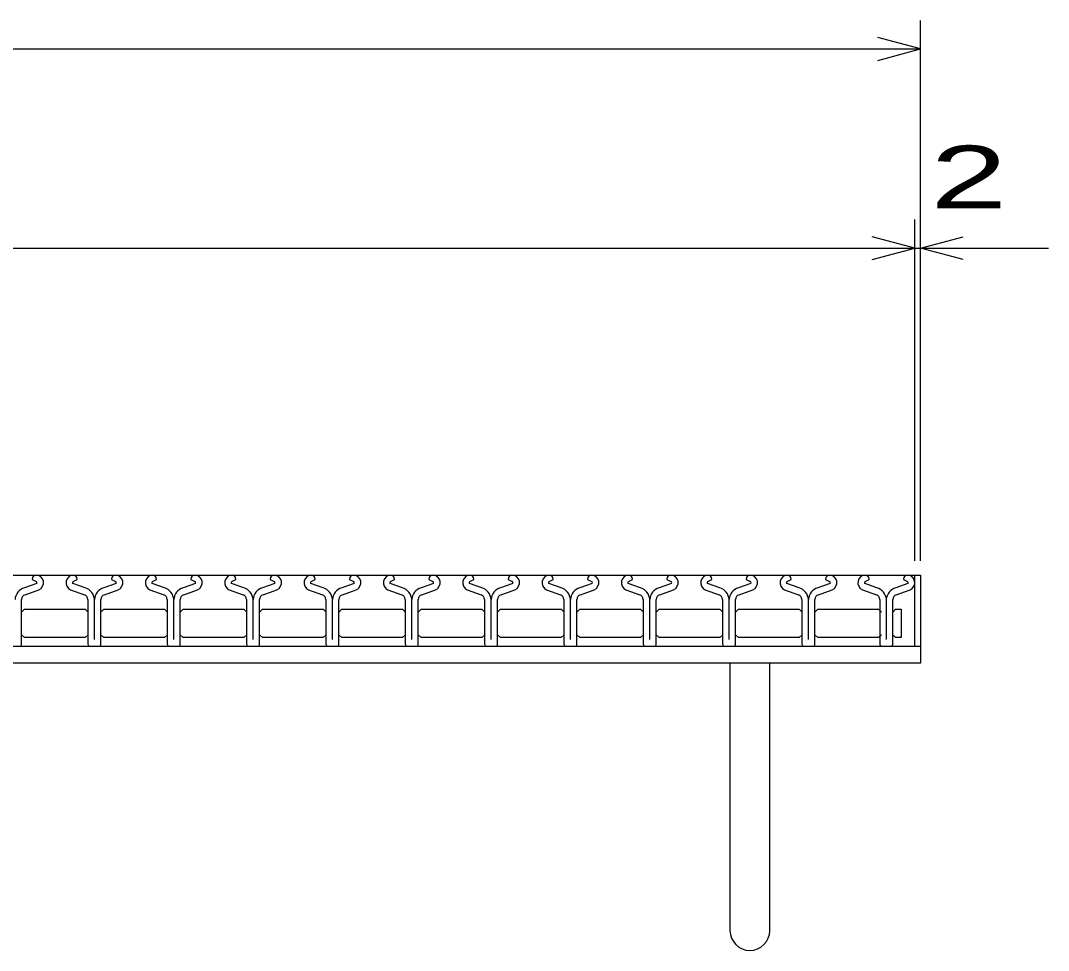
# Model space of a CAD drawing. Units: millimetres, scale not verified. Extents: x -1820 to 1724, y -1285 to 1059.
# Drawn here: x -739.5 to -378.1, y -744 to -417 of the extents above; entities that cross this region are included whole.
import ezdxf
from ezdxf.enums import TextEntityAlignment as Align

# ---------------------------------------------------------------- set-up
doc = ezdxf.new("R2010")
doc.units = ezdxf.units.MM
doc.header["$LTSCALE"] = 10
for name, color, linetype, lineweight in [('16', 3, 'Continuous', 25), ('19', 6, 'Continuous', 25), ('22', 2, 'Continuous', 25)]:
    doc.layers.add(name, color=color, linetype=linetype, lineweight=lineweight)
doc.styles.add('ベクトル', font='')
doc.styles.get('ベクトル').set_extended_font_data('ベクトル')

msp = doc.modelspace()

# ---------------------------------------------------------------- linework, layer by layer
at = {"layer": '16'}
for p, q in [((-1421.06, -612), (-425.06, -612)), ((-735.46, -613.38), (-735.46, -613.61)), ((-735.46, -613.61), (-734.02, -614.31)), ((-721.02, -614.31), (-719.58, -613.61)), ((-719.58, -613.61), (-719.58, -613.38)), ((-707.56, -613.38), (-707.56, -613.61)), ((-707.56, -613.61), (-706.12, -614.31)), ((-693.12, -614.31), (-691.68, -613.61)), ((-691.68, -613.61), (-691.68, -613.38)), ((-679.66, -613.38), (-679.66, -613.61)), ((-679.66, -613.61), (-678.22, -614.31)), ((-665.22, -614.31), (-663.78, -613.61)), ((-663.78, -613.61), (-663.78, -613.38)), ((-651.76, -613.38), (-651.76, -613.61)), ((-651.76, -613.61), (-650.32, -614.31)), ((-637.32, -614.31), (-635.88, -613.61)), ((-635.88, -613.61), (-635.88, -613.38)), ((-623.86, -613.38), (-623.86, -613.61)), ((-623.86, -613.61), (-622.42, -614.31)), ((-609.42, -614.31), (-607.98, -613.61)), ((-607.98, -613.61), (-607.98, -613.38)), ((-595.96, -613.38), (-595.96, -613.61)), ((-595.96, -613.61), (-594.52, -614.31)), ((-581.52, -614.31), (-580.08, -613.61)), ((-580.08, -613.61), (-580.08, -613.38)), ((-568.06, -613.38), (-568.06, -613.61)), ((-568.06, -613.61), (-566.62, -614.31)), ((-553.62, -614.31), (-552.18, -613.61)), ((-552.18, -613.61), (-552.18, -613.38)), ((-540.16, -613.38), (-540.16, -613.61)), ((-540.16, -613.61), (-538.72, -614.31)), ((-525.72, -614.31), (-524.28, -613.61)), ((-524.28, -613.61), (-524.28, -613.38)), ((-512.26, -613.38), (-512.26, -613.61)), ((-512.26, -613.61), (-510.82, -614.31)), ((-497.82, -614.31), (-496.38, -613.61)), ((-496.38, -613.61), (-496.38, -613.38)), ((-484.36, -613.38), (-484.36, -613.61)), ((-484.36, -613.61), (-482.92, -614.31)), ((-469.92, -614.31), (-468.48, -613.61)), ((-468.48, -613.61), (-468.48, -613.38)), ((-456.46, -613.38), (-456.46, -613.61)), ((-456.46, -613.61), (-455.02, -614.31)), ((-442.52, -614.31), (-441.08, -613.61)), ((-441.08, -613.61), (-441.08, -613.38)), ((-429.06, -613.38), (-429.06, -613.61)), ((-429.06, -613.61), (-427.62, -614.31)), ((-425.06, -637), (-425.06, -612)), ((-733.86, -615.01), (-738.18, -616.53)), ((-737.97, -618.89), (-733.1, -617.18)), ((-721.94, -617.18), (-717.07, -618.89)), ((-716.86, -616.53), (-721.18, -615.01)), ((-705.96, -615.01), (-710.28, -616.53)), ((-710.07, -618.89), (-705.2, -617.18)), ((-694.04, -617.18), (-689.17, -618.89)), ((-688.96, -616.53), (-693.28, -615.01)), ((-678.06, -615.01), (-682.38, -616.53)), ((-682.17, -618.89), (-677.3, -617.18)), ((-666.14, -617.18), (-661.27, -618.89)), ((-661.06, -616.53), (-665.38, -615.01)), ((-650.16, -615.01), (-654.48, -616.53)), ((-654.27, -618.89), (-649.4, -617.18)), ((-638.24, -617.18), (-633.37, -618.89)), ((-633.16, -616.53), (-637.48, -615.01)), ((-622.26, -615.01), (-626.58, -616.53)), ((-626.37, -618.89), (-621.5, -617.18)), ((-610.34, -617.18), (-605.47, -618.89)), ((-605.26, -616.53), (-609.58, -615.01)), ((-594.36, -615.01), (-598.68, -616.53)), ((-598.47, -618.89), (-593.6, -617.18)), ((-582.44, -617.18), (-577.57, -618.89)), ((-577.36, -616.53), (-581.68, -615.01)), ((-566.46, -615.01), (-570.78, -616.53)), ((-570.57, -618.89), (-565.7, -617.18)), ((-554.54, -617.18), (-549.67, -618.89)), ((-549.46, -616.53), (-553.78, -615.01)), ((-538.56, -615.01), (-542.88, -616.53)), ((-542.67, -618.89), (-537.8, -617.18)), ((-526.64, -617.18), (-521.77, -618.89)), ((-521.56, -616.53), (-525.88, -615.01)), ((-510.66, -615.01), (-514.98, -616.53)), ((-514.77, -618.89), (-509.9, -617.18)), ((-498.74, -617.18), (-493.87, -618.89)), ((-493.66, -616.53), (-497.98, -615.01)), ((-482.76, -615.01), (-487.08, -616.53)), ((-486.87, -618.89), (-482, -617.18)), ((-470.84, -617.18), (-465.97, -618.89)), ((-465.76, -616.53), (-470.08, -615.01)), ((-454.86, -615.01), (-459.18, -616.53)), ((-458.97, -618.89), (-454.1, -617.18)), ((-443.44, -617.18), (-438.57, -618.89)), ((-438.36, -616.53), (-442.68, -615.01)), ((-427.46, -615.01), (-431.78, -616.53)), ((-431.57, -618.89), (-426.7, -617.18)), ((-739.17, -636.31), (-739.17, -620.59)), ((-715.87, -620.59), (-715.87, -636.31)), ((-713.56, -634.71), (-713.56, -620.64)), ((-711.27, -636.31), (-711.27, -620.59)), ((-687.97, -620.59), (-687.97, -636.31)), ((-685.66, -634.71), (-685.66, -620.64)), ((-683.37, -636.31), (-683.37, -620.59)), ((-660.07, -620.59), (-660.07, -636.31)), ((-657.76, -634.71), (-657.76, -620.64)), ((-655.47, -636.31), (-655.47, -620.59)), ((-632.17, -620.59), (-632.17, -636.31)), ((-629.86, -634.71), (-629.86, -620.64)), ((-627.57, -636.31), (-627.57, -620.59)), ((-604.27, -620.59), (-604.27, -636.31)), ((-601.96, -634.71), (-601.96, -620.64)), ((-599.67, -636.31), (-599.67, -620.59)), ((-576.37, -620.59), (-576.37, -636.31)), ((-574.06, -634.71), (-574.06, -620.64)), ((-571.77, -636.31), (-571.77, -620.59)), ((-548.47, -620.59), (-548.47, -636.31)), ((-546.16, -634.71), (-546.16, -620.64)), ((-543.87, -636.31), (-543.87, -620.59)), ((-520.57, -620.59), (-520.57, -636.31)), ((-518.26, -634.71), (-518.26, -620.64)), ((-515.97, -636.31), (-515.97, -620.59)), ((-492.67, -620.59), (-492.67, -636.31)), ((-490.36, -634.71), (-490.36, -620.64)), ((-488.07, -636.31), (-488.07, -620.59)), ((-464.77, -620.59), (-464.77, -636.31)), ((-462.46, -634.71), (-462.46, -620.64)), ((-460.17, -636.31), (-460.17, -620.59)), ((-437.37, -620.59), (-437.37, -636.31)), ((-435.06, -634.71), (-435.06, -620.64)), ((-432.77, -636.31), (-432.77, -620.59)), ((-739.21, -625), (-738.21, -624)), ((-738.21, -624), (-716.81, -624)), ((-716.81, -624), (-715.81, -625)), ((-711.31, -625), (-710.31, -624)), ((-710.31, -624), (-688.91, -624)), ((-688.91, -624), (-687.91, -625)), ((-683.41, -625), (-682.41, -624)), ((-682.41, -624), (-661.01, -624)), ((-661.01, -624), (-660.01, -625)), ((-655.51, -625), (-654.51, -624)), ((-654.51, -624), (-633.11, -624)), ((-633.11, -624), (-632.11, -625)), ((-627.61, -625), (-626.61, -624)), ((-626.61, -624), (-605.21, -624)), ((-605.21, -624), (-604.21, -625)), ((-599.71, -625), (-598.71, -624)), ((-598.71, -624), (-577.31, -624)), ((-577.31, -624), (-576.31, -625)), ((-571.81, -625), (-570.81, -624)), ((-570.81, -624), (-549.41, -624)), ((-549.41, -624), (-548.41, -625)), ((-543.91, -625), (-542.91, -624)), ((-542.91, -624), (-521.51, -624)), ((-521.51, -624), (-520.51, -625)), ((-516.01, -625), (-515.01, -624)), ((-515.01, -624), (-493.61, -624)), ((-493.61, -624), (-492.61, -625)), ((-488.11, -625), (-487.11, -624)), ((-487.11, -624), (-465.71, -624)), ((-465.71, -624), (-464.71, -625)), ((-460.21, -625), (-459.21, -624)), ((-459.21, -624), (-437.81, -624)), ((-437.81, -624), (-436.81, -625)), ((-432.81, -625), (-431.81, -624)), ((-431.81, -624), (-429.81, -624)), ((-429.81, -624), (-429.81, -634)), ((-738.21, -634), (-739.21, -633)), ((-716.81, -634), (-738.21, -634)), ((-715.81, -633), (-716.81, -634)), ((-710.31, -634), (-711.31, -633)), ((-688.91, -634), (-710.31, -634)), ((-687.91, -633), (-688.91, -634)), ((-682.41, -634), (-683.41, -633)), ((-661.01, -634), (-682.41, -634)), ((-660.01, -633), (-661.01, -634)), ((-654.51, -634), (-655.51, -633)), ((-633.11, -634), (-654.51, -634)), ((-632.11, -633), (-633.11, -634)), ((-626.61, -634), (-627.61, -633)), ((-605.21, -634), (-626.61, -634)), ((-604.21, -633), (-605.21, -634)), ((-598.71, -634), (-599.71, -633)), ((-577.31, -634), (-598.71, -634)), ((-576.31, -633), (-577.31, -634)), ((-570.81, -634), (-571.81, -633)), ((-549.41, -634), (-570.81, -634)), ((-548.41, -633), (-549.41, -634)), ((-542.91, -634), (-543.91, -633)), ((-521.51, -634), (-542.91, -634)), ((-520.51, -633), (-521.51, -634)), ((-515.01, -634), (-516.01, -633)), ((-493.61, -634), (-515.01, -634)), ((-492.61, -633), (-493.61, -634)), ((-487.11, -634), (-488.11, -633)), ((-465.71, -634), (-487.11, -634)), ((-464.71, -633), (-465.71, -634)), ((-459.21, -634), (-460.21, -633)), ((-437.81, -634), (-459.21, -634)), ((-436.81, -633), (-437.81, -634)), ((-431.81, -634), (-432.81, -633)), ((-429.81, -634), (-431.81, -634)), ((-1421.06, -637), (-425.06, -637)), ((-715.17, -637.01), (-711.97, -637.01)), ((-687.27, -637.01), (-684.07, -637.01)), ((-659.37, -637.01), (-656.17, -637.01)), ((-631.47, -637.01), (-628.27, -637.01)), ((-603.57, -637.01), (-600.37, -637.01)), ((-575.67, -637.01), (-572.47, -637.01)), ((-547.77, -637.01), (-544.57, -637.01)), ((-519.87, -637.01), (-516.67, -637.01)), ((-491.97, -637.01), (-488.77, -637.01)), ((-464.07, -637.01), (-460.87, -637.01)), ((-436.67, -637.01), (-433.47, -637.01))]:
    msp.add_line(p, q, dxfattribs=at)
for centre, radius, start, end in [((-734.01, -613.45), 1.45, 94.45, 177.5), ((-734.17, -614.7), 2.7, 293.32, 89.02), ((-734.19, -614.72), 0.44, 317.67, 68.09), ((-720.87, -614.7), 2.7, 90.98, 246.68), ((-720.85, -614.72), 0.44, 111.91, 222.33), ((-721.03, -613.45), 1.45, 2.5, 85.55), ((-706.11, -613.45), 1.45, 94.45, 177.5), ((-706.27, -614.7), 2.7, 293.32, 89.02), ((-706.29, -614.72), 0.44, 317.67, 68.09), ((-692.97, -614.7), 2.7, 90.98, 246.68), ((-692.95, -614.72), 0.44, 111.91, 222.33), ((-693.13, -613.45), 1.45, 2.5, 85.55), ((-678.21, -613.45), 1.45, 94.45, 177.5), ((-678.37, -614.7), 2.7, 293.32, 89.02), ((-678.39, -614.72), 0.44, 317.67, 68.09), ((-665.07, -614.7), 2.7, 90.98, 246.68), ((-665.05, -614.72), 0.44, 111.91, 222.33), ((-665.23, -613.45), 1.45, 2.5, 85.55), ((-650.31, -613.45), 1.45, 94.45, 177.5), ((-650.47, -614.7), 2.7, 293.32, 89.02), ((-650.49, -614.72), 0.44, 317.67, 68.09), ((-637.17, -614.7), 2.7, 90.98, 246.68), ((-637.15, -614.72), 0.44, 111.91, 222.33), ((-637.33, -613.45), 1.45, 2.5, 85.55), ((-622.41, -613.45), 1.45, 94.45, 177.5), ((-622.57, -614.7), 2.7, 293.32, 89.02), ((-622.59, -614.72), 0.44, 317.67, 68.09), ((-609.27, -614.7), 2.7, 90.98, 246.68), ((-609.25, -614.72), 0.44, 111.91, 222.33), ((-609.43, -613.45), 1.45, 2.5, 85.55), ((-594.51, -613.45), 1.45, 94.45, 177.5), ((-594.67, -614.7), 2.7, 293.32, 89.02), ((-594.69, -614.72), 0.44, 317.67, 68.09), ((-581.37, -614.7), 2.7, 90.98, 246.68), ((-581.35, -614.72), 0.44, 111.91, 222.33), ((-581.53, -613.45), 1.45, 2.5, 85.55), ((-566.61, -613.45), 1.45, 94.45, 177.5), ((-566.77, -614.7), 2.7, 293.32, 89.02), ((-566.79, -614.72), 0.44, 317.67, 68.09), ((-553.47, -614.7), 2.7, 90.98, 246.68), ((-553.45, -614.72), 0.44, 111.91, 222.33), ((-553.63, -613.45), 1.45, 2.5, 85.55), ((-538.71, -613.45), 1.45, 94.45, 177.5), ((-538.87, -614.7), 2.7, 293.32, 89.02), ((-538.89, -614.72), 0.44, 317.67, 68.09), ((-525.57, -614.7), 2.7, 90.98, 246.68), ((-525.55, -614.72), 0.44, 111.91, 222.33), ((-525.73, -613.45), 1.45, 2.5, 85.55), ((-510.81, -613.45), 1.45, 94.45, 177.5), ((-510.97, -614.7), 2.7, 293.32, 89.02), ((-510.99, -614.72), 0.44, 317.67, 68.09), ((-497.67, -614.7), 2.7, 90.98, 246.68), ((-497.65, -614.72), 0.44, 111.91, 222.33), ((-497.83, -613.45), 1.45, 2.5, 85.55), ((-482.91, -613.45), 1.45, 94.45, 177.5), ((-483.07, -614.7), 2.7, 293.32, 89.02), ((-483.09, -614.72), 0.44, 317.67, 68.09), ((-469.77, -614.7), 2.7, 90.98, 246.68), ((-469.75, -614.72), 0.44, 111.91, 222.33), ((-469.93, -613.45), 1.45, 2.5, 85.55), ((-455.01, -613.45), 1.45, 94.45, 177.5), ((-455.17, -614.7), 2.7, 293.32, 89.02), ((-455.19, -614.72), 0.44, 317.67, 68.09), ((-442.37, -614.7), 2.7, 90.98, 246.68), ((-442.35, -614.72), 0.44, 111.91, 222.33), ((-442.53, -613.45), 1.45, 2.5, 85.55), ((-427.61, -613.45), 1.45, 94.45, 177.5), ((-427.77, -614.7), 2.7, 293.32, 89.02), ((-427.79, -614.72), 0.44, 317.67, 68.09), ((-736.89, -620.94), 4.6, 106.3, 176.22), ((-718.15, -620.94), 4.6, 3.78, 73.7), ((-708.99, -620.94), 4.6, 106.3, 176.22), ((-690.25, -620.94), 4.6, 3.78, 73.7), ((-681.09, -620.94), 4.6, 106.3, 176.22), ((-662.35, -620.94), 4.6, 3.78, 73.7), ((-653.19, -620.94), 4.6, 106.3, 176.22), ((-634.45, -620.94), 4.6, 3.78, 73.7), ((-625.29, -620.94), 4.6, 106.3, 176.22), ((-606.55, -620.94), 4.6, 3.78, 73.7), ((-597.39, -620.94), 4.6, 106.3, 176.22), ((-578.65, -620.94), 4.6, 3.78, 73.7), ((-569.49, -620.94), 4.6, 106.3, 176.22), ((-550.75, -620.94), 4.6, 3.78, 73.7), ((-541.59, -620.94), 4.6, 106.3, 176.22), ((-522.85, -620.94), 4.6, 3.78, 73.7), ((-513.69, -620.94), 4.6, 106.3, 176.22), ((-494.95, -620.94), 4.6, 3.78, 73.7), ((-485.79, -620.94), 4.6, 106.3, 176.22), ((-467.05, -620.94), 4.6, 3.78, 73.7), ((-457.89, -620.94), 4.6, 106.3, 176.22), ((-439.65, -620.94), 4.6, 3.78, 73.7), ((-430.49, -620.94), 4.6, 106.3, 176.22), ((-737.37, -620.59), 1.8, 109.42, 180), ((-717.67, -620.59), 1.8, 0, 70.58), ((-709.47, -620.59), 1.8, 109.42, 180), ((-689.77, -620.59), 1.8, 0, 70.58), ((-681.57, -620.59), 1.8, 109.42, 180), ((-661.87, -620.59), 1.8, 0, 70.58), ((-653.67, -620.59), 1.8, 109.42, 180), ((-633.97, -620.59), 1.8, 0, 70.58), ((-625.77, -620.59), 1.8, 109.42, 180), ((-606.07, -620.59), 1.8, 0, 70.58), ((-597.87, -620.59), 1.8, 109.42, 180), ((-578.17, -620.59), 1.8, 0, 70.58), ((-569.97, -620.59), 1.8, 109.42, 180), ((-550.27, -620.59), 1.8, 0, 70.58), ((-542.07, -620.59), 1.8, 109.42, 180), ((-522.37, -620.59), 1.8, 0, 70.58), ((-514.17, -620.59), 1.8, 109.42, 180), ((-494.47, -620.59), 1.8, 0, 70.58), ((-486.27, -620.59), 1.8, 109.42, 180), ((-466.57, -620.59), 1.8, 0, 70.58), ((-458.37, -620.59), 1.8, 109.42, 180), ((-439.17, -620.59), 1.8, 0, 70.58), ((-430.97, -620.59), 1.8, 109.42, 180), ((-739.87, -636.31), 0.7, 270, 0), ((-715.17, -636.31), 0.7, 180, 270), ((-711.97, -636.31), 0.7, 270, 0), ((-687.27, -636.31), 0.7, 180, 270), ((-684.07, -636.31), 0.7, 270, 0), ((-659.37, -636.31), 0.7, 180, 270), ((-656.17, -636.31), 0.7, 270, 0), ((-631.47, -636.31), 0.7, 180, 270), ((-628.27, -636.31), 0.7, 270, 0), ((-603.57, -636.31), 0.7, 180, 270), ((-600.37, -636.31), 0.7, 270, 0), ((-575.67, -636.31), 0.7, 180, 270), ((-572.47, -636.31), 0.7, 270, 0), ((-547.77, -636.31), 0.7, 180, 270), ((-544.57, -636.31), 0.7, 270, 0), ((-519.87, -636.31), 0.7, 180, 270), ((-516.67, -636.31), 0.7, 270, 0), ((-491.97, -636.31), 0.7, 180, 270), ((-488.77, -636.31), 0.7, 270, 0), ((-464.07, -636.31), 0.7, 180, 270), ((-460.87, -636.31), 0.7, 270, 0), ((-436.67, -636.31), 0.7, 180, 270), ((-433.47, -636.31), 0.7, 270, 0)]:
    msp.add_arc(centre, radius, start, end, dxfattribs=at)
at = {"layer": '19'}
for p, q in [((-425.06, -612), (-423.06, -612)), ((-423.06, -612), (-423.06, -637)), ((-1423.06, -637), (-423.06, -637)), ((-423.06, -637), (-423.06, -643)), ((-423.06, -643), (-1423.06, -643)), ((-490.06, -643), (-490.06, -737)), ((-476.06, -737), (-476.06, -643))]:
    msp.add_line(p, q, dxfattribs=at)
msp.add_arc((-483.06, -737), 7, 180, 0, dxfattribs=at)
at = {"layer": '22', "color": 4}
for p, q in [((-423.06, -607), (-423.06, -417)), ((-423.06, -427), (-438.06, -423)), ((-1423.06, -427), (-423.06, -427)), ((-438.06, -431), (-423.06, -427)), ((-425.06, -607), (-425.06, -487)), ((-423.06, -607), (-423.06, -487)), ((-425.06, -497), (-440.06, -493)), ((-423.06, -497), (-408.06, -493)), ((-1421.06, -497), (-425.06, -497)), ((-440.06, -501), (-425.06, -497)), ((-425.06, -497), (-423.06, -497)), ((-408.06, -501), (-423.06, -497)), ((-423.06, -497), (-378.06, -497))]:
    msp.add_line(p, q, dxfattribs=at)

# ---------------------------------------------------------------- texts
at = {"layer": '22', "style": 'ベクトル', "width": 1.65}
msp.add_text(' 2 ', height=21.99, dxfattribs=at).set_placement((-433.06, -472), align=Align.MIDDLE_LEFT)

doc.saveas('drawing.dxf')
